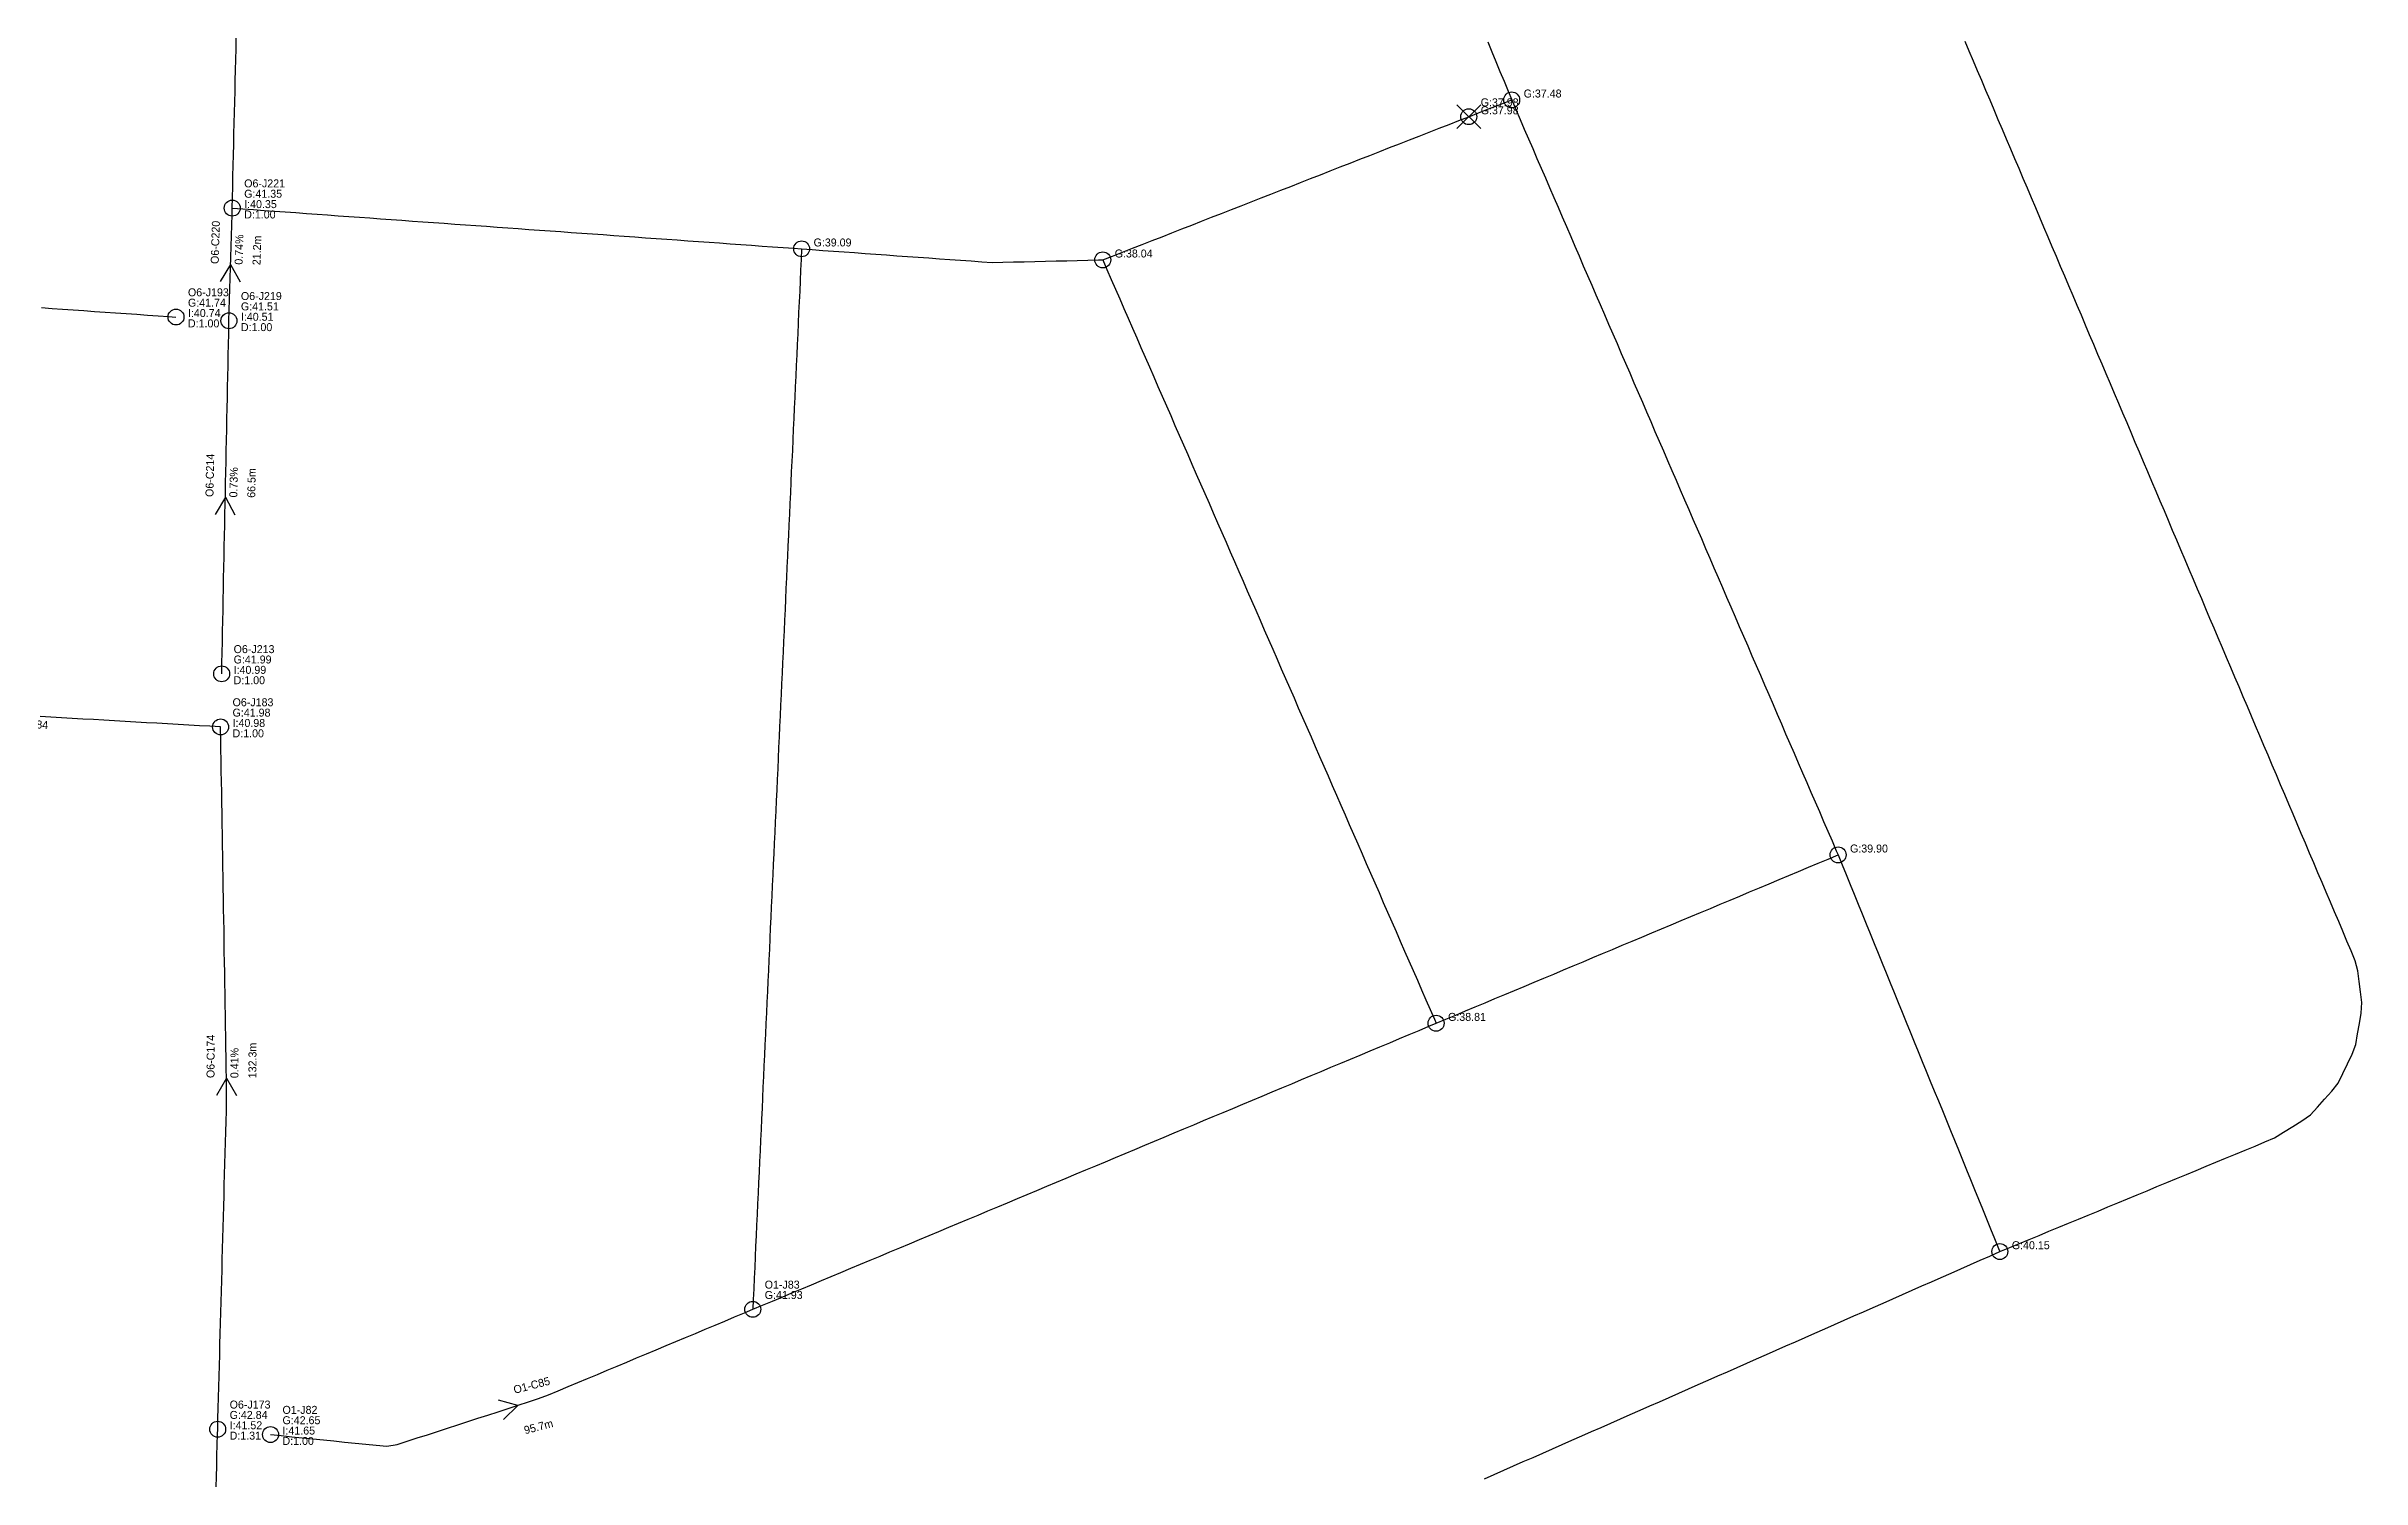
# Model space of a CAD drawing. Header units: metres. Extents: x 607160 to 610559, y 2613470 to 2618337.
# Drawn here: x 609402.1 to 609838.1, y 2614949 to 2615218.7 of the extents above; entities that cross this region are included whole.
import ezdxf

# ---------------------------------------------------------------- set-up
doc = ezdxf.new("R2010")
doc.units = ezdxf.units.M
for name, color, linetype in [('SW-DRAIN-LABELS', 3, 'Continuous'), ('SW-DRAIN-ORPHAN', 8, 'Continuous'), ('SW-DRAIN-SUB-01', 1, 'Continuous'), ('SW-DRAIN-SUB-06', 6, 'Continuous'), ('SW-JUNCTIONS', 7, 'Continuous'), ('SW-RIDGES', 6, 'Continuous')]:
    doc.layers.add(name, color=color, linetype=linetype)

msp = doc.modelspace()

# ---------------------------------------------------------------- linework, layer by layer
at = {"layer": 'SW-DRAIN-ORPHAN'}
for points in [[(609673.55, 2615219.53), (609674.31, 2615217.68), (609675.06, 2615215.82), (609675.82, 2615213.97), (609676.58, 2615212.12), (609677.34, 2615210.27), (609678.02, 2615208.6)], [(609769.93, 2614991.76), (609771.78, 2614992.52), (609773.63, 2614993.29), (609775.47, 2614994.05), (609777.32, 2614994.82), (609779.17, 2614995.58), (609781.02, 2614996.35), (609782.87, 2614997.11), (609784.71, 2614997.88), (609786.56, 2614998.64), (609788.41, 2614999.4), (609790.26, 2615000.17), (609792.11, 2615000.93), (609793.95, 2615001.7), (609795.8, 2615002.46), (609797.65, 2615003.23), (609799.5, 2615003.99), (609801.34, 2615004.76), (609803.19, 2615005.52), (609805.04, 2615006.29), (609806.89, 2615007.05), (609808.74, 2615007.82), (609810.58, 2615008.58), (609812.43, 2615009.35), (609814.28, 2615010.11), (609816.13, 2615010.88), (609817.98, 2615011.64), (609819.82, 2615012.41), (609821.66, 2615013.19), (609823.36, 2615014.25), (609825.06, 2615015.3), (609826.76, 2615016.36), (609828.41, 2615017.48), (609829.74, 2615018.97), (609831.08, 2615020.46), (609832.41, 2615021.95), (609833.65, 2615023.5), (609834.51, 2615025.3), (609835.38, 2615027.11), (609836.24, 2615028.91), (609836.96, 2615030.76), (609837.28, 2615032.73), (609837.61, 2615034.71), (609837.94, 2615036.68), (609838.05, 2615038.66), (609837.81, 2615040.64), (609837.57, 2615042.63), (609837.33, 2615044.61), (609836.84, 2615046.53), (609836.06, 2615048.37), (609835.28, 2615050.22), (609834.5, 2615052.06), (609833.72, 2615053.9), (609832.94, 2615055.74), (609832.15, 2615057.58), (609831.37, 2615059.42), (609830.59, 2615061.26), (609829.81, 2615063.1), (609829.03, 2615064.94), (609828.25, 2615066.78), (609827.47, 2615068.63), (609826.68, 2615070.47), (609825.9, 2615072.31), (609825.12, 2615074.15), (609824.34, 2615075.99), (609823.56, 2615077.83), (609822.78, 2615079.67), (609822, 2615081.51), (609821.21, 2615083.35), (609820.43, 2615085.2), (609819.65, 2615087.04), (609818.87, 2615088.88), (609818.09, 2615090.72), (609817.31, 2615092.56), (609816.53, 2615094.4), (609815.74, 2615096.24), (609814.96, 2615098.08), (609814.18, 2615099.92), (609813.4, 2615101.76), (609812.62, 2615103.61), (609811.84, 2615105.45), (609811.06, 2615107.29), (609810.28, 2615109.13), (609809.49, 2615110.97), (609808.71, 2615112.81), (609807.93, 2615114.65), (609807.15, 2615116.49), (609806.37, 2615118.33), (609805.59, 2615120.18), (609804.81, 2615122.02), (609804.02, 2615123.86), (609803.24, 2615125.7), (609802.46, 2615127.54), (609801.68, 2615129.38), (609800.9, 2615131.22), (609800.12, 2615133.06), (609799.34, 2615134.9), (609798.55, 2615136.74), (609797.77, 2615138.59), (609796.99, 2615140.43), (609796.21, 2615142.27), (609795.43, 2615144.11), (609794.65, 2615145.95), (609793.87, 2615147.79), (609793.09, 2615149.63), (609792.3, 2615151.47), (609791.52, 2615153.31), (609790.74, 2615155.16), (609789.96, 2615157), (609789.18, 2615158.84), (609788.4, 2615160.68), (609787.62, 2615162.52), (609786.83, 2615164.36), (609786.05, 2615166.2), (609785.27, 2615168.04), (609784.49, 2615169.88), (609783.71, 2615171.72), (609782.93, 2615173.57), (609782.15, 2615175.41), (609781.36, 2615177.25), (609780.58, 2615179.09), (609779.8, 2615180.93), (609779.02, 2615182.77), (609778.24, 2615184.61), (609777.46, 2615186.45), (609776.68, 2615188.29), (609775.9, 2615190.14), (609775.11, 2615191.98), (609774.33, 2615193.82), (609773.55, 2615195.66), (609772.77, 2615197.5), (609771.99, 2615199.34), (609771.21, 2615201.18), (609770.43, 2615203.02), (609769.64, 2615204.86), (609768.86, 2615206.7), (609768.08, 2615208.55), (609767.3, 2615210.39), (609766.52, 2615212.23), (609765.74, 2615214.07), (609764.96, 2615215.91), (609764.17, 2615217.75), (609763.39, 2615219.59)], [(609669.94, 2615205.44), (609671.8, 2615206.17), (609673.67, 2615206.9), (609675.53, 2615207.63), (609677.39, 2615208.36), (609678.02, 2615208.6)], [(609678.02, 2615208.6), (609678.81, 2615206.77), (609679.61, 2615204.93), (609680.4, 2615203.09), (609681.19, 2615201.26), (609681.99, 2615199.42), (609682.78, 2615197.59), (609683.57, 2615195.75), (609684.37, 2615193.91), (609685.16, 2615192.08), (609685.95, 2615190.24), (609686.75, 2615188.41), (609687.54, 2615186.57), (609688.34, 2615184.74), (609689.13, 2615182.9), (609689.92, 2615181.06), (609690.72, 2615179.23), (609691.51, 2615177.39), (609692.3, 2615175.56), (609693.1, 2615173.72), (609693.89, 2615171.88), (609694.68, 2615170.05), (609695.48, 2615168.21), (609696.27, 2615166.38), (609697.06, 2615164.54), (609697.86, 2615162.71), (609698.65, 2615160.87), (609699.45, 2615159.03), (609700.24, 2615157.2), (609701.03, 2615155.36), (609701.83, 2615153.53), (609702.62, 2615151.69), (609703.41, 2615149.85), (609704.21, 2615148.02), (609705, 2615146.18), (609705.79, 2615144.35), (609706.59, 2615142.51), (609707.38, 2615140.68), (609708.17, 2615138.84), (609708.97, 2615137), (609709.76, 2615135.17), (609710.56, 2615133.33), (609711.35, 2615131.5), (609712.14, 2615129.66), (609712.94, 2615127.83), (609713.73, 2615125.99), (609714.52, 2615124.15), (609715.32, 2615122.32), (609716.11, 2615120.48), (609716.9, 2615118.65), (609717.7, 2615116.81), (609718.49, 2615114.97), (609719.28, 2615113.14), (609720.08, 2615111.3), (609720.87, 2615109.47), (609721.67, 2615107.63), (609722.46, 2615105.8), (609723.25, 2615103.96), (609724.05, 2615102.12), (609724.84, 2615100.29), (609725.63, 2615098.45), (609726.43, 2615096.62), (609727.22, 2615094.78), (609728.01, 2615092.94), (609728.81, 2615091.11), (609729.6, 2615089.27), (609730.39, 2615087.44), (609731.19, 2615085.6), (609731.98, 2615083.77), (609732.78, 2615081.93), (609733.57, 2615080.09), (609734.36, 2615078.26), (609735.16, 2615076.42), (609735.95, 2615074.59), (609736.74, 2615072.75), (609737.54, 2615070.91), (609738.33, 2615069.08), (609739.12, 2615067.24), (609739.47, 2615066.45)], [(609601.03, 2615178.48), (609602.89, 2615179.21), (609604.75, 2615179.94), (609606.61, 2615180.67), (609608.48, 2615181.39), (609610.34, 2615182.12), (609612.2, 2615182.85), (609614.06, 2615183.58), (609615.93, 2615184.31), (609617.79, 2615185.04), (609619.65, 2615185.77), (609621.51, 2615186.5), (609623.38, 2615187.22), (609625.24, 2615187.95), (609627.1, 2615188.68), (609628.96, 2615189.41), (609630.83, 2615190.14), (609632.69, 2615190.87), (609634.55, 2615191.6), (609636.41, 2615192.32), (609638.28, 2615193.05), (609640.14, 2615193.78), (609642, 2615194.51), (609643.86, 2615195.24), (609645.73, 2615195.97), (609647.59, 2615196.7), (609649.45, 2615197.43), (609651.32, 2615198.15), (609653.18, 2615198.88), (609655.04, 2615199.61), (609656.9, 2615200.34), (609658.77, 2615201.07), (609660.63, 2615201.8), (609662.49, 2615202.53), (609664.35, 2615203.25), (609666.22, 2615203.98), (609668.08, 2615204.71), (609669.94, 2615205.44)], [(609437.14, 2615188.23), (609439.13, 2615188.09), (609441.13, 2615187.95), (609443.12, 2615187.8), (609445.12, 2615187.66), (609447.11, 2615187.52), (609449.11, 2615187.37), (609451.1, 2615187.23), (609453.1, 2615187.09), (609455.09, 2615186.95), (609457.09, 2615186.8), (609459.08, 2615186.66), (609461.08, 2615186.52), (609463.07, 2615186.37), (609465.07, 2615186.23), (609467.06, 2615186.09), (609469.06, 2615185.95), (609471.05, 2615185.8), (609473.05, 2615185.66), (609475.04, 2615185.52), (609477.04, 2615185.37), (609479.03, 2615185.23), (609481.03, 2615185.09), (609483.02, 2615184.95), (609485.02, 2615184.8), (609487.01, 2615184.66), (609489.01, 2615184.52), (609491, 2615184.37), (609493, 2615184.23), (609494.99, 2615184.09), (609496.99, 2615183.95), (609498.98, 2615183.8), (609500.98, 2615183.66), (609502.97, 2615183.52), (609504.97, 2615183.38), (609506.96, 2615183.23), (609508.96, 2615183.09), (609510.95, 2615182.95), (609512.95, 2615182.8), (609514.94, 2615182.66), (609516.94, 2615182.52), (609518.93, 2615182.38), (609520.93, 2615182.23), (609522.92, 2615182.09), (609524.92, 2615181.95), (609526.91, 2615181.8), (609528.9, 2615181.66), (609530.9, 2615181.52), (609532.89, 2615181.38), (609534.89, 2615181.23), (609536.88, 2615181.09), (609538.88, 2615180.95), (609540.87, 2615180.8), (609542.87, 2615180.66), (609544.34, 2615180.56)], [(609544.34, 2615180.56), (609544.24, 2615178.56), (609544.15, 2615176.56), (609544.06, 2615174.56), (609543.97, 2615172.56), (609543.88, 2615170.57), (609543.78, 2615168.57), (609543.69, 2615166.57), (609543.6, 2615164.57), (609543.51, 2615162.57), (609543.42, 2615160.58), (609543.32, 2615158.58), (609543.23, 2615156.58), (609543.14, 2615154.58), (609543.05, 2615152.59), (609542.96, 2615150.59), (609542.86, 2615148.59), (609542.77, 2615146.59), (609542.68, 2615144.59), (609542.59, 2615142.6), (609542.49, 2615140.6), (609542.4, 2615138.6), (609542.31, 2615136.6), (609542.22, 2615134.6), (609542.13, 2615132.61), (609542.03, 2615130.61), (609541.94, 2615128.61), (609541.85, 2615126.61), (609541.76, 2615124.62), (609541.67, 2615122.62), (609541.57, 2615120.62), (609541.48, 2615118.62), (609541.39, 2615116.62), (609541.3, 2615114.63), (609541.21, 2615112.63), (609541.11, 2615110.63), (609541.02, 2615108.63), (609540.93, 2615106.63), (609540.84, 2615104.64), (609540.75, 2615102.64), (609540.65, 2615100.64), (609540.56, 2615098.64), (609540.47, 2615096.64), (609540.38, 2615094.65), (609540.29, 2615092.65), (609540.19, 2615090.65), (609540.1, 2615088.65), (609540.01, 2615086.66), (609539.92, 2615084.66), (609539.83, 2615082.66), (609539.73, 2615080.66), (609539.64, 2615078.66), (609539.55, 2615076.67), (609539.46, 2615074.67), (609539.37, 2615072.67), (609539.27, 2615070.67), (609539.18, 2615068.67), (609539.09, 2615066.68), (609539, 2615064.68), (609538.9, 2615062.68), (609538.81, 2615060.68), (609538.72, 2615058.69), (609538.63, 2615056.69), (609538.54, 2615054.69), (609538.44, 2615052.69), (609538.35, 2615050.69), (609538.26, 2615048.7), (609538.17, 2615046.7), (609538.08, 2615044.7), (609537.98, 2615042.7), (609537.89, 2615040.7), (609537.8, 2615038.71), (609537.71, 2615036.71), (609537.62, 2615034.71), (609537.52, 2615032.71), (609537.43, 2615030.71), (609537.34, 2615028.72), (609537.25, 2615026.72), (609537.16, 2615024.72), (609537.06, 2615022.72), (609536.97, 2615020.73), (609536.88, 2615018.73), (609536.79, 2615016.73), (609536.7, 2615014.73), (609536.6, 2615012.73), (609536.51, 2615010.74), (609536.42, 2615008.74), (609536.33, 2615006.74), (609536.24, 2615004.74), (609536.14, 2615002.74), (609536.05, 2615000.75), (609535.96, 2614998.75), (609535.87, 2614996.75), (609535.78, 2614994.75), (609535.68, 2614992.76), (609535.59, 2614990.76), (609535.5, 2614988.76), (609535.41, 2614986.76), (609535.31, 2614984.76), (609535.22, 2614982.77), (609535.14, 2614980.89)], [(609544.34, 2615180.56), (609546.33, 2615180.41), (609548.33, 2615180.27), (609550.32, 2615180.13), (609552.32, 2615179.98), (609554.31, 2615179.84), (609556.31, 2615179.7), (609558.3, 2615179.56), (609560.29, 2615179.41), (609562.29, 2615179.27), (609564.28, 2615179.13), (609566.28, 2615178.98), (609568.27, 2615178.84), (609570.27, 2615178.7), (609572.26, 2615178.56), (609574.26, 2615178.41), (609576.25, 2615178.27), (609578.25, 2615178.13), (609580.24, 2615178.01), (609582.24, 2615178.05), (609584.24, 2615178.1), (609586.24, 2615178.14), (609588.24, 2615178.19), (609590.24, 2615178.23), (609592.24, 2615178.28), (609594.24, 2615178.32), (609596.24, 2615178.37), (609598.24, 2615178.42), (609600.24, 2615178.46), (609601.03, 2615178.48)], [(609601.03, 2615178.48), (609601.83, 2615176.65), (609602.63, 2615174.81), (609603.43, 2615172.98), (609604.23, 2615171.15), (609605.03, 2615169.32), (609605.83, 2615167.48), (609606.63, 2615165.65), (609607.43, 2615163.82), (609608.23, 2615161.98), (609609.03, 2615160.15), (609609.83, 2615158.32), (609610.63, 2615156.49), (609611.43, 2615154.65), (609612.23, 2615152.82), (609613.03, 2615150.99), (609613.83, 2615149.15), (609614.63, 2615147.32), (609615.43, 2615145.49), (609616.23, 2615143.66), (609617.03, 2615141.82), (609617.83, 2615139.99), (609618.64, 2615138.16), (609619.44, 2615136.32), (609620.24, 2615134.49), (609621.04, 2615132.66), (609621.84, 2615130.83), (609622.64, 2615128.99), (609623.44, 2615127.16), (609624.24, 2615125.33), (609625.04, 2615123.49), (609625.84, 2615121.66), (609626.64, 2615119.83), (609627.44, 2615118), (609628.24, 2615116.16), (609629.04, 2615114.33), (609629.84, 2615112.5), (609630.64, 2615110.66), (609631.44, 2615108.83), (609632.24, 2615107), (609633.04, 2615105.17), (609633.84, 2615103.33), (609634.64, 2615101.5), (609635.44, 2615099.67), (609636.24, 2615097.83), (609637.04, 2615096), (609637.84, 2615094.17), (609638.65, 2615092.34), (609639.45, 2615090.5), (609640.25, 2615088.67), (609641.05, 2615086.84), (609641.85, 2615085), (609642.65, 2615083.17), (609643.45, 2615081.34), (609644.25, 2615079.51), (609645.05, 2615077.67), (609645.85, 2615075.84), (609646.65, 2615074.01), (609647.45, 2615072.17), (609648.25, 2615070.34), (609649.05, 2615068.51), (609649.85, 2615066.68), (609650.65, 2615064.84), (609651.45, 2615063.01), (609652.25, 2615061.18), (609653.05, 2615059.34), (609653.85, 2615057.51), (609654.65, 2615055.68), (609655.45, 2615053.85), (609656.25, 2615052.01), (609657.05, 2615050.18), (609657.85, 2615048.35), (609658.66, 2615046.51), (609659.46, 2615044.68), (609660.26, 2615042.85), (609661.06, 2615041.02), (609661.86, 2615039.18), (609662.66, 2615037.35), (609663.46, 2615035.52), (609663.79, 2615034.75)], [(609663.79, 2615034.75), (609665.64, 2615035.52), (609667.48, 2615036.3), (609669.33, 2615037.07), (609671.17, 2615037.84), (609673.02, 2615038.61), (609674.86, 2615039.39), (609676.71, 2615040.16), (609678.55, 2615040.93), (609680.39, 2615041.7), (609682.24, 2615042.48), (609684.08, 2615043.25), (609685.93, 2615044.02), (609687.77, 2615044.79), (609689.62, 2615045.57), (609691.46, 2615046.34), (609693.31, 2615047.11), (609695.15, 2615047.89), (609697, 2615048.66), (609698.84, 2615049.43), (609700.69, 2615050.2), (609702.53, 2615050.98), (609704.38, 2615051.75), (609706.22, 2615052.52), (609708.07, 2615053.29), (609709.91, 2615054.07), (609711.76, 2615054.84), (609713.6, 2615055.61), (609715.44, 2615056.38), (609717.29, 2615057.16), (609719.13, 2615057.93), (609720.98, 2615058.7), (609722.82, 2615059.47), (609724.67, 2615060.25), (609726.51, 2615061.02), (609728.36, 2615061.79), (609730.2, 2615062.57), (609732.05, 2615063.34), (609733.89, 2615064.11), (609735.74, 2615064.88), (609737.58, 2615065.66), (609739.47, 2615066.45)], [(609739.47, 2615066.45), (609740.22, 2615064.59), (609740.98, 2615062.74), (609741.73, 2615060.89), (609742.49, 2615059.04), (609743.24, 2615057.19), (609744, 2615055.33), (609744.76, 2615053.48), (609745.51, 2615051.63), (609746.27, 2615049.78), (609747.02, 2615047.93), (609747.78, 2615046.07), (609748.53, 2615044.22), (609749.29, 2615042.37), (609750.04, 2615040.52), (609750.8, 2615038.67), (609751.55, 2615036.82), (609752.31, 2615034.96), (609753.06, 2615033.11), (609753.82, 2615031.26), (609754.57, 2615029.41), (609755.33, 2615027.56), (609756.08, 2615025.7), (609756.84, 2615023.85), (609757.59, 2615022), (609758.35, 2615020.15), (609759.11, 2615018.3), (609759.86, 2615016.44), (609760.62, 2615014.59), (609761.37, 2615012.74), (609762.13, 2615010.89), (609762.88, 2615009.04), (609763.64, 2615007.18), (609764.39, 2615005.33), (609765.15, 2615003.48), (609765.9, 2615001.63), (609766.66, 2614999.78), (609767.41, 2614997.93), (609768.17, 2614996.07), (609768.92, 2614994.22), (609769.68, 2614992.37), (609769.93, 2614991.76)], [(609535.14, 2614980.89), (609536.98, 2614981.66), (609538.83, 2614982.43), (609540.67, 2614983.2), (609542.52, 2614983.98), (609544.36, 2614984.75), (609546.21, 2614985.52), (609548.05, 2614986.29), (609549.9, 2614987.07), (609551.74, 2614987.84), (609553.58, 2614988.61), (609555.43, 2614989.38), (609557.27, 2614990.16), (609559.12, 2614990.93), (609560.96, 2614991.7), (609562.81, 2614992.47), (609564.65, 2614993.25), (609566.5, 2614994.02), (609568.34, 2614994.79), (609570.19, 2614995.56), (609572.03, 2614996.33), (609573.88, 2614997.11), (609575.72, 2614997.88), (609577.57, 2614998.65), (609579.41, 2614999.42), (609581.26, 2615000.2), (609583.1, 2615000.97), (609584.95, 2615001.74), (609586.79, 2615002.51), (609588.64, 2615003.29), (609590.48, 2615004.06), (609592.33, 2615004.83), (609594.17, 2615005.6), (609596.02, 2615006.38), (609597.86, 2615007.15), (609599.71, 2615007.92), (609601.55, 2615008.69), (609603.4, 2615009.46), (609605.24, 2615010.24), (609607.09, 2615011.01), (609608.93, 2615011.78), (609610.78, 2615012.55), (609612.62, 2615013.33), (609614.46, 2615014.1), (609616.31, 2615014.87), (609618.15, 2615015.64), (609620, 2615016.42), (609621.84, 2615017.19), (609623.69, 2615017.96), (609625.53, 2615018.73), (609627.38, 2615019.51), (609629.22, 2615020.28), (609631.07, 2615021.05), (609632.91, 2615021.82), (609634.76, 2615022.6), (609636.6, 2615023.37), (609638.45, 2615024.14), (609640.29, 2615024.91), (609642.14, 2615025.68), (609643.98, 2615026.46), (609645.83, 2615027.23), (609647.67, 2615028), (609649.52, 2615028.77), (609651.36, 2615029.55), (609653.21, 2615030.32), (609655.05, 2615031.09), (609656.9, 2615031.86), (609658.74, 2615032.64), (609660.59, 2615033.41), (609662.43, 2615034.18), (609663.79, 2615034.75)], [(609672.89, 2614948.98), (609674.72, 2614949.79), (609676.55, 2614950.6), (609678.38, 2614951.4), (609680.21, 2614952.21), (609682.04, 2614953.02), (609683.87, 2614953.82), (609685.7, 2614954.63), (609687.53, 2614955.44), (609689.37, 2614956.24), (609691.2, 2614957.05), (609693.03, 2614957.86), (609694.86, 2614958.66), (609696.69, 2614959.47), (609698.52, 2614960.28), (609700.35, 2614961.08), (609702.18, 2614961.89), (609704.01, 2614962.7), (609705.84, 2614963.5), (609707.67, 2614964.31), (609709.5, 2614965.12), (609711.33, 2614965.92), (609713.16, 2614966.73), (609714.99, 2614967.54), (609716.82, 2614968.34), (609718.65, 2614969.15), (609720.48, 2614969.96), (609722.31, 2614970.76), (609724.14, 2614971.57), (609725.97, 2614972.38), (609727.8, 2614973.18), (609729.63, 2614973.99), (609731.46, 2614974.8), (609733.29, 2614975.6), (609735.12, 2614976.41), (609736.95, 2614977.22), (609738.78, 2614978.02), (609740.61, 2614978.83), (609742.44, 2614979.64), (609744.27, 2614980.44), (609746.1, 2614981.25), (609747.93, 2614982.06), (609749.76, 2614982.87), (609751.59, 2614983.67), (609753.42, 2614984.48), (609755.25, 2614985.29), (609757.08, 2614986.09), (609758.91, 2614986.9), (609760.74, 2614987.71), (609762.57, 2614988.51), (609764.4, 2614989.32), (609766.23, 2614990.13), (609768.06, 2614990.93), (609769.93, 2614991.76)]]:
    msp.add_lwpolyline(points, dxfattribs=at)
at = {"layer": 'SW-DRAIN-SUB-01'}
for q in [(609487.26, 2614963.8), (609488.2, 2614960.17)]:
    msp.add_line((609490.88, 2614962.8), q, dxfattribs=at)
msp.add_lwpolyline([(609444.35, 2614957.31), (609446.34, 2614957.11), (609448.33, 2614956.91), (609450.32, 2614956.71), (609452.31, 2614956.51), (609454.3, 2614956.31), (609456.29, 2614956.11), (609458.28, 2614955.91), (609460.27, 2614955.71), (609462.26, 2614955.51), (609464.25, 2614955.31), (609466.24, 2614955.11), (609468.17, 2614955.43), (609470.08, 2614956.05), (609471.98, 2614956.67), (609473.88, 2614957.28), (609475.78, 2614957.9), (609477.69, 2614958.52), (609479.59, 2614959.14), (609481.49, 2614959.75), (609483.39, 2614960.37), (609485.29, 2614960.99), (609487.2, 2614961.61), (609489.1, 2614962.22), (609491, 2614962.84), (609492.9, 2614963.46), (609494.81, 2614964.08), (609496.67, 2614964.79), (609498.52, 2614965.56), (609500.36, 2614966.33), (609502.21, 2614967.1), (609504.05, 2614967.88), (609505.9, 2614968.65), (609507.74, 2614969.42), (609509.59, 2614970.19), (609511.43, 2614970.97), (609513.28, 2614971.74), (609515.12, 2614972.51), (609516.97, 2614973.28), (609518.81, 2614974.05), (609520.66, 2614974.83), (609522.5, 2614975.6), (609524.35, 2614976.37), (609526.19, 2614977.14), (609528.04, 2614977.92), (609529.88, 2614978.69), (609531.73, 2614979.46), (609533.57, 2614980.23), (609535.14, 2614980.89)], dxfattribs=at)
at = {"layer": 'SW-DRAIN-SUB-06'}
for p, q in [((609436.83, 2615177.63), (609434.86, 2615174.44)), ((609436.83, 2615177.63), (609438.61, 2615174.33)), ((609435.84, 2615133.78), (609433.9, 2615130.57)), ((609435.84, 2615133.78), (609437.65, 2615130.5)), ((609436.05, 2615024.42), (609434.17, 2615021.18)), ((609436.05, 2615024.42), (609437.92, 2615021.16))]:
    msp.add_line(p, q, dxfattribs=at)
for points in [[(609437.14, 2615188.23), (609437.19, 2615190.23), (609437.23, 2615192.23), (609437.28, 2615194.23), (609437.33, 2615196.23), (609437.38, 2615198.23), (609437.42, 2615200.23), (609437.47, 2615202.23), (609437.52, 2615204.23), (609437.56, 2615206.23), (609437.61, 2615208.23), (609437.66, 2615210.23), (609437.71, 2615212.23), (609437.75, 2615214.22), (609437.8, 2615216.22), (609437.85, 2615218.22), (609437.89, 2615220.22)], [(609436.52, 2615167.02), (609436.58, 2615169.02), (609436.64, 2615171.02), (609436.7, 2615173.02), (609436.76, 2615175.02), (609436.81, 2615177.02), (609436.87, 2615179.02), (609436.93, 2615181.02), (609436.99, 2615183.02), (609437.05, 2615185.02), (609437.1, 2615187.01), (609437.14, 2615188.23)], [(609401.22, 2615169.49), (609403.22, 2615169.35), (609405.21, 2615169.21), (609407.21, 2615169.07), (609409.2, 2615168.93), (609411.2, 2615168.79), (609413.19, 2615168.66), (609415.19, 2615168.52), (609417.18, 2615168.38), (609419.18, 2615168.24), (609421.17, 2615168.1), (609423.17, 2615167.96), (609425.16, 2615167.82), (609426.55, 2615167.72)], [(609435.15, 2615100.54), (609435.19, 2615102.54), (609435.23, 2615104.54), (609435.28, 2615106.54), (609435.32, 2615108.54), (609435.36, 2615110.54), (609435.4, 2615112.54), (609435.44, 2615114.54), (609435.48, 2615116.54), (609435.52, 2615118.54), (609435.56, 2615120.54), (609435.61, 2615122.54), (609435.65, 2615124.53), (609435.69, 2615126.53), (609435.73, 2615128.53), (609435.77, 2615130.53), (609435.81, 2615132.53), (609435.85, 2615134.53), (609435.89, 2615136.53), (609435.94, 2615138.53), (609435.98, 2615140.53), (609436.02, 2615142.53), (609436.06, 2615144.53), (609436.1, 2615146.53), (609436.14, 2615148.53), (609436.18, 2615150.53), (609436.22, 2615152.53), (609436.27, 2615154.53), (609436.31, 2615156.53), (609436.35, 2615158.53), (609436.39, 2615160.53), (609436.43, 2615162.53), (609436.47, 2615164.53), (609436.51, 2615166.53), (609436.52, 2615167.02)], [(609434.95, 2615090.54), (609432.95, 2615090.66), (609430.95, 2615090.77), (609428.96, 2615090.89), (609426.96, 2615091), (609424.96, 2615091.12), (609422.97, 2615091.23), (609420.97, 2615091.34), (609418.97, 2615091.46), (609416.98, 2615091.57), (609414.98, 2615091.69), (609412.98, 2615091.8), (609410.99, 2615091.92), (609408.99, 2615092.03), (609406.99, 2615092.15), (609405, 2615092.26), (609403, 2615092.38), (609401, 2615092.49)], [(609434.4, 2614958.31), (609434.45, 2614960.31), (609434.51, 2614962.3), (609434.56, 2614964.3), (609434.62, 2614966.3), (609434.67, 2614968.3), (609434.73, 2614970.3), (609434.78, 2614972.3), (609434.83, 2614974.3), (609434.89, 2614976.3), (609434.94, 2614978.3), (609435, 2614980.3), (609435.05, 2614982.3), (609435.11, 2614984.3), (609435.16, 2614986.3), (609435.22, 2614988.3), (609435.27, 2614990.29), (609435.33, 2614992.29), (609435.38, 2614994.29), (609435.43, 2614996.29), (609435.49, 2614998.29), (609435.54, 2615000.29), (609435.6, 2615002.29), (609435.65, 2615004.29), (609435.71, 2615006.29), (609435.76, 2615008.29), (609435.82, 2615010.29), (609435.87, 2615012.29), (609435.92, 2615014.29), (609435.98, 2615016.28), (609436.03, 2615018.28), (609436.09, 2615020.28), (609436.09, 2615022.28), (609436.06, 2615024.28), (609436.02, 2615026.28), (609435.99, 2615028.28), (609435.96, 2615030.28), (609435.92, 2615032.28), (609435.89, 2615034.28), (609435.86, 2615036.28), (609435.82, 2615038.28), (609435.79, 2615040.28), (609435.76, 2615042.28), (609435.72, 2615044.28), (609435.69, 2615046.28), (609435.65, 2615048.28), (609435.62, 2615050.28), (609435.59, 2615052.28), (609435.55, 2615054.28), (609435.52, 2615056.28), (609435.49, 2615058.28), (609435.45, 2615060.28), (609435.42, 2615062.28), (609435.39, 2615064.28), (609435.35, 2615066.28), (609435.32, 2615068.28), (609435.29, 2615070.28), (609435.25, 2615072.28), (609435.22, 2615074.28), (609435.19, 2615076.28), (609435.15, 2615078.27), (609435.12, 2615080.27), (609435.08, 2615082.27), (609435.05, 2615084.27), (609435.02, 2615086.27), (609434.98, 2615088.27), (609434.95, 2615090.27), (609434.95, 2615090.54)], [(609434.1, 2614947.39), (609434.16, 2614949.39), (609434.21, 2614951.38), (609434.27, 2614953.38), (609434.32, 2614955.38), (609434.37, 2614957.38), (609434.4, 2614958.31)]]:
    msp.add_lwpolyline(points, dxfattribs=at)
at = {"layer": 'SW-JUNCTIONS'}
for centre in [(609678.02, 2615208.6), (609669.94, 2615205.44), (609437.14, 2615188.23), (609544.34, 2615180.56), (609601.03, 2615178.48), (609426.55, 2615167.72), (609436.52, 2615167.02), (609435.15, 2615100.54), (609434.95, 2615090.54), (609739.47, 2615066.45), (609663.79, 2615034.75), (609769.93, 2614991.76), (609535.14, 2614980.89), (609434.4, 2614958.31), (609444.35, 2614957.31)]:
    msp.add_circle(centre, 1.5, dxfattribs=at)
at = {"layer": 'SW-RIDGES', "color": 6}
for p, q in [((609667.69, 2615203.19), (609672.19, 2615207.69)), ((609672.19, 2615203.19), (609667.69, 2615207.69))]:
    msp.add_line(p, q, dxfattribs=at)

# ---------------------------------------------------------------- texts
at = {"layer": 'SW-DRAIN-LABELS', "color": 7}
for s, p in [('G:37.98', (609672.19, 2615207.39)), ('G:37.48', (609680.27, 2615209.05)), ('G:37.98', (609672.19, 2615205.89)), ('O6-J221', (609439.39, 2615192.13)), ('G:41.35', (609439.39, 2615190.18)), ('G:39.09', (609546.59, 2615181.01)), ('G:38.04', (609603.28, 2615178.93)), ('O6-J193', (609428.8, 2615171.62)), ('G:41.74', (609428.8, 2615169.67)), ('O6-J219', (609438.77, 2615170.92)), ('G:41.51', (609438.77, 2615168.97)), ('O6-J213', (609437.4, 2615104.44)), ('G:41.99', (609437.4, 2615102.49)), ('O6-J183', (609437.2, 2615094.44)), ('G:41.98', (609437.2, 2615092.49)), ('G:39.90', (609741.72, 2615066.9)), ('G:38.81', (609666.04, 2615035.2)), ('G:40.15', (609772.18, 2614992.21)), ('O1-J83', (609537.39, 2614984.79)), ('G:41.93', (609537.39, 2614982.84)), ('O6-J173', (609436.65, 2614962.21)), ('G:42.84', (609436.65, 2614960.26)), ('O1-J82', (609446.6, 2614961.21)), ('G:42.65', (609446.6, 2614959.26))]:
    msp.add_text(s, height=1.5, dxfattribs=at).set_placement(p)
at = {"layer": 'SW-DRAIN-LABELS', "color": 6}
for s, p in [('D:1.00', (609439.39, 2615186.28)), ('D:1.00', (609428.8, 2615165.77)), ('D:1.00', (609438.77, 2615165.07)), ('D:1.00', (609437.4, 2615098.59)), ('D:1.00', (609437.2, 2615088.59)), ('D:1.31', (609436.65, 2614956.36)), ('D:1.00', (609446.6, 2614955.36))]:
    msp.add_text(s, height=1.5, dxfattribs=at).set_placement(p)
at = {"layer": 'SW-DRAIN-LABELS', "color": 4}
for s, p in [('I:40.35', (609439.39, 2615188.23)), ('I:40.74', (609428.8, 2615167.72)), ('I:40.51', (609438.77, 2615167.02)), ('I:40.99', (609437.4, 2615100.54)), ('I:40.98', (609437.2, 2615090.54)), ('I:41.52', (609436.65, 2614958.31)), ('I:41.65', (609446.6, 2614957.31))]:
    msp.add_text(s, height=1.5, dxfattribs=at).set_placement(p)
at = {"layer": 'SW-DRAIN-LABELS', "color": 3}
for s, rotation, p in [('O6-C220', 88.3365, (609434.58, 2615177.69)), ('O6-C214', 88.8181, (609433.59, 2615133.83)), ('O6-C184', -3.2862, (609394.31, 2615090.62)), ('O6-C174', 89.7629, (609433.8, 2615024.43)), ('O1-C85', 14.559, (609490.31, 2614964.98))]:
    msp.add_text(s, height=1.5, rotation=rotation, dxfattribs=at).set_placement(p)
at = {"layer": 'SW-DRAIN-LABELS', "color": 2}
for s, rotation, p in [('0.74%', 88.3365, (609439.08, 2615177.56)), ('21.2m', 88.3365, (609442.45, 2615177.46)), ('0.73%', 88.8181, (609438.09, 2615133.74)), ('66.5m', 88.8181, (609441.46, 2615133.67)), ('0.41%', 89.7629, (609438.3, 2615024.41)), ('132.3m', 89.7629, (609441.68, 2615024.39)), ('95.7m', 14.559, (609492.29, 2614957.36))]:
    msp.add_text(s, height=1.5, rotation=rotation, dxfattribs=at).set_placement(p)

doc.saveas('drawing.dxf')
